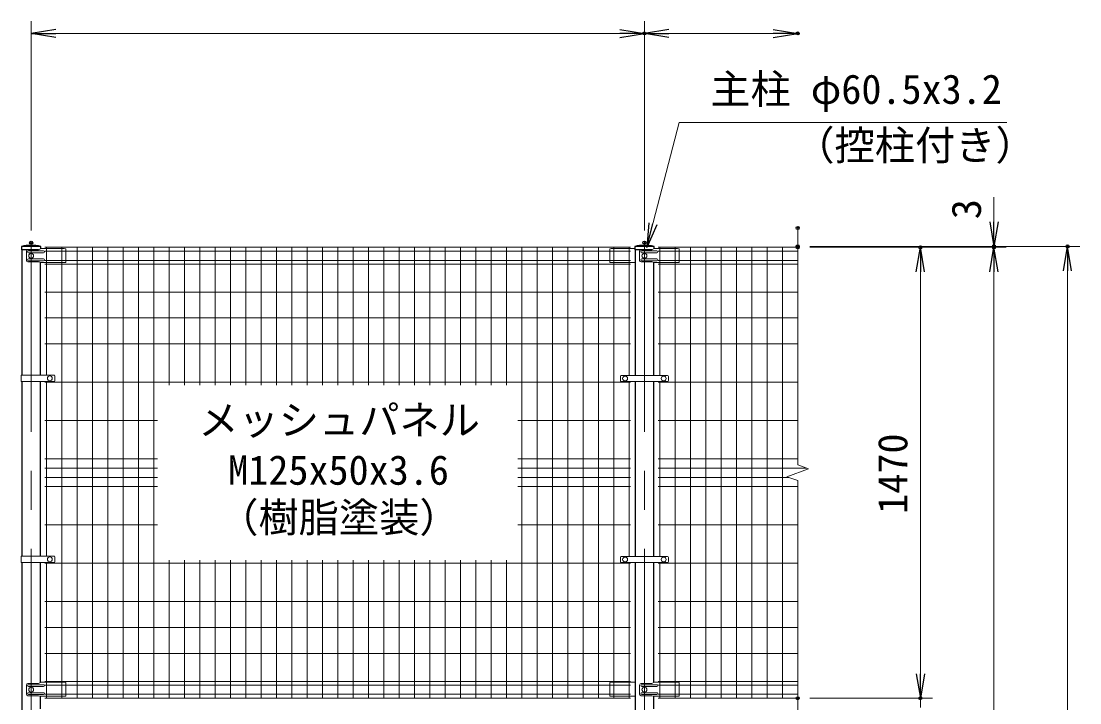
# Model space of a CAD drawing. Units: millimetres, scale not verified. Extents: x -8400 to 8400, y -5940 to 5940.
# Drawn here: x -6313 to -2860, y 1098 to 3320 of the extents above; entities that cross this region are included whole.
import ezdxf
from ezdxf.enums import TextEntityAlignment as Align

# ---------------------------------------------------------------- set-up
doc = ezdxf.new("R2010")
doc.units = ezdxf.units.MM
doc.header["$LTSCALE"] = 20
doc.header["$PDMODE"] = 32
doc.header["$PDSIZE"] = 10
doc.linetypes.add('USER1', pattern=[50.8, 31.75, -6.35, 6.35, -6.35])
for name, color, linetype, lineweight in [('0-0_D-STR-TXT', 7, 'Continuous', 13), ('0-1_D-BMK', 2, 'USER1', 13), ('0-2_D-STR1', 1, 'Continuous', 25), ('0-3_D-STR3', 3, 'Continuous', 13), ('0-4_D-STR-DIM', 7, 'Continuous', 13), ('0-D_D-STR2', 7, 'Continuous', 13)]:
    doc.layers.add(name, color=color, linetype=linetype, lineweight=lineweight)
doc.layers.add('0-5_0', color=7, linetype='Continuous')
doc.layers.add('0-6_Defpoints', color=7, linetype='Continuous')
doc.styles.add('ＭＳ ゴシック', font='')
doc.styles.get('ＭＳ ゴシック').set_extended_font_data('MS Gothic')

# ---------------------------------------------------------------- blocks, each defined once
blk = doc.blocks.new('_Open')
at = {"layer": '0-5_0'}
blk.add_line((-20, 3.333), (0, 0), dxfattribs=at)
blk.add_lwpolyline([(-20, -3.333), (0, 0), (-20, 0)], dxfattribs=at)

msp = doc.modelspace()

# ---------------------------------------------------------------- linework, layer by layer
at = {"layer": '0-0_D-STR-TXT'}
msp.add_lwpolyline([(-3098.02, 2989.46), (-4167.38, 2989.46), (-4272.32, 2584.27)], dxfattribs=at)
at = {"layer": '0-1_D-BMK'}
for p, q in [((-6280.38, -3099), (-6280.38, 2598)), ((-4280.38, -3099), (-4280.38, 2598))]:
    msp.add_line(p, q, dxfattribs=at)
at = {"layer": '0-2_D-STR1'}
for p, q in [((-6248.93, 2586), (-6311.83, 2586)), ((-6311.83, 2586), (-6311.83, 2575)), ((-6248.93, 2586), (-6311.83, 2586)), ((-6311.83, 2586), (-6311.83, 2575)), ((-6256.4, 2575), (-6311.83, 2575)), ((-6256.4, 2575), (-6311.83, 2575)), ((-6310.63, 2575), (-6310.63, 2166.25)), ((-6248.93, 2578.67), (-6248.93, 2586)), ((-6248.93, 2578.67), (-6248.93, 2586)), ((-4248.93, 2586), (-4311.83, 2586)), ((-4311.83, 2586), (-4311.83, 2575)), ((-4248.93, 2586), (-4311.83, 2586)), ((-4311.83, 2586), (-4311.83, 2575)), ((-4256.4, 2575), (-4311.83, 2575)), ((-4256.4, 2575), (-4311.83, 2575)), ((-4310.63, 2575), (-4310.63, 2165.25)), ((-4248.93, 2578.67), (-4248.93, 2586)), ((-4248.93, 2578.67), (-4248.93, 2586)), ((-6250.13, 2166.25), (-6250.13, 2533.62)), ((-4250.13, 2165.25), (-4250.13, 2533.19)), ((-6310.63, 2145.25), (-6310.63, 1576.25)), ((-6250.13, 1576.25), (-6250.13, 2145.25)), ((-4310.63, 2145.25), (-4310.63, 1575.25)), ((-4250.13, 1575.25), (-4250.13, 2145.25)), ((-6310.63, 1555.25), (-6310.63, 666.25)), ((-6250.13, 1164.08), (-6250.13, 1555.25)), ((-4310.63, 1555.25), (-4310.63, 665.25)), ((-4250.13, 1164.08), (-4250.13, 1555.25)), ((-6250.13, 1078.08), (-6250.13, 1119.62)), ((-4250.13, 1078.08), (-4250.13, 1119.62))]:
    msp.add_line(p, q, dxfattribs=at)
for centre in [(-6280.38, 2426.57), (-6280.38, 2426.57), (-4280.38, 2426.57), (-4280.38, 2426.57)]:
    msp.add_arc(centre, 162.5, 78.84081, 101.15919, dxfattribs=at)
at = {"layer": '0-3_D-STR3'}
for p, q in [((-6295.86, 2570), (-6295.86, 2540)), ((-6295.86, 2570), (-6295.86, 2540)), ((-6256.4, 2575), (-6290.86, 2575)), ((-6256.4, 2575), (-6290.86, 2575)), ((-6239.79, 2571), (-6288.79, 2571)), ((-6239.79, 2571), (-6288.79, 2571)), ((-6239.79, 2571), (-6288.79, 2571)), ((-6239.79, 2565), (-6288.79, 2565)), ((-6239.79, 2565), (-6288.79, 2565)), ((-6239.79, 2565), (-6288.79, 2565)), ((-6248.25, 2579), (-6256.4, 2575)), ((-6248.25, 2579), (-6256.4, 2575)), ((-6248.25, 2579), (-6256.4, 2575)), ((-6248.25, 2579), (-6256.4, 2575)), ((-6172.38, 2579), (-6248.25, 2579)), ((-6172.38, 2579), (-6248.25, 2579)), ((-6172.38, 2579), (-6167.38, 2578)), ((-6172.38, 2579), (-6167.38, 2578)), ((-6167.38, 2578), (-6167.38, 2534.19)), ((-6167.38, 2578), (-6167.38, 2534.19)), ((-4388.38, 2579), (-4393.38, 2578)), ((-4388.38, 2579), (-4393.38, 2578)), ((-4393.38, 2578), (-4393.38, 2534.19)), ((-4393.38, 2578), (-4393.38, 2534.19)), ((-4388.38, 2579), (-4312.5, 2579)), ((-4388.38, 2579), (-4312.5, 2579)), ((-4312.5, 2579), (-4311.83, 2578.67)), ((-4312.5, 2579), (-4310.63, 2578.08)), ((-4295.86, 2570), (-4295.86, 2540)), ((-4295.86, 2570), (-4295.86, 2540)), ((-4256.4, 2575), (-4290.86, 2575)), ((-4256.4, 2575), (-4290.86, 2575)), ((-4239.79, 2571), (-4288.79, 2571)), ((-4239.79, 2571), (-4288.79, 2571)), ((-4239.79, 2565), (-4288.79, 2565)), ((-4239.79, 2565), (-4288.79, 2565)), ((-4248.25, 2579), (-4256.4, 2575)), ((-4248.25, 2579), (-4256.4, 2575)), ((-4248.25, 2579), (-4256.4, 2575)), ((-4248.25, 2579), (-4256.4, 2575)), ((-4172.38, 2579), (-4248.25, 2579)), ((-4172.38, 2579), (-4248.25, 2579)), ((-4172.38, 2579), (-4167.38, 2578)), ((-4172.38, 2579), (-4167.38, 2578)), ((-4167.38, 2578), (-4167.38, 2534.19)), ((-4167.38, 2578), (-4167.38, 2534.19)), ((-6256.4, 2535), (-6290.86, 2535)), ((-6256.4, 2535), (-6290.86, 2535)), ((-6239.79, 2545), (-6288.79, 2545)), ((-6239.79, 2545), (-6288.79, 2545)), ((-6239.79, 2545), (-6288.79, 2545)), ((-6239.79, 2539), (-6288.79, 2539)), ((-6239.79, 2539), (-6288.79, 2539)), ((-6239.79, 2539), (-6288.79, 2539)), ((-6256.4, 2535), (-6248.17, 2533.19)), ((-6256.4, 2535), (-6248.17, 2533.19)), ((-6256.4, 2535), (-6248.17, 2533.19)), ((-6256.4, 2535), (-6248.17, 2533.19)), ((-6256.4, 2535), (-6248.17, 2533.19)), ((-6256.4, 2535), (-6248.17, 2533.19)), ((-6248.17, 2533.19), (-6168.38, 2533.19)), ((-6248.17, 2533.19), (-6168.38, 2533.19)), ((-4312.59, 2533.19), (-4392.38, 2533.19)), ((-4312.59, 2533.19), (-4392.38, 2533.19)), ((-4310.63, 2533.6), (-4312.59, 2533.19)), ((-4310.63, 2533.6), (-4312.59, 2533.19)), ((-4256.4, 2535), (-4290.86, 2535)), ((-4256.4, 2535), (-4290.86, 2535)), ((-4239.79, 2545), (-4288.79, 2545)), ((-4239.79, 2545), (-4288.79, 2545)), ((-4239.79, 2539), (-4288.79, 2539)), ((-4239.79, 2539), (-4288.79, 2539)), ((-4256.4, 2535), (-4248.17, 2533.19)), ((-4256.4, 2535), (-4248.17, 2533.19)), ((-4256.4, 2535), (-4248.17, 2533.19)), ((-4256.4, 2535), (-4248.17, 2533.19)), ((-4256.4, 2535), (-4248.17, 2533.19)), ((-4248.17, 2533.19), (-4168.38, 2533.19)), ((-4248.17, 2533.19), (-4168.38, 2533.19)), ((-6312.93, 2166.25), (-6205.38, 2166.25)), ((-6312.93, 2166.25), (-6312.93, 2145.25)), ((-6312.93, 2145.25), (-6205.38, 2145.25)), ((-6203.38, 2164.25), (-6203.38, 2147.25)), ((-4358.88, 2162.25), (-4358.88, 2148.25)), ((-4355.88, 2165.25), (-4204.88, 2165.25)), ((-4355.88, 2145.25), (-4204.88, 2145.25)), ((-4201.88, 2162.25), (-4201.88, 2148.25)), ((-6312.93, 1576.25), (-6205.38, 1576.25)), ((-6312.93, 1576.25), (-6312.93, 1555.25)), ((-6312.93, 1555.25), (-6205.38, 1555.25)), ((-6203.38, 1574.25), (-6203.38, 1557.25)), ((-4358.88, 1572.25), (-4358.88, 1558.25)), ((-4355.88, 1575.25), (-4204.88, 1575.25)), ((-4355.88, 1555.25), (-4204.88, 1555.25)), ((-4201.88, 1572.25), (-4201.88, 1558.25)), ((-6295.86, 1156), (-6295.86, 1126)), ((-6256.4, 1161), (-6290.86, 1161)), ((-6239.79, 1157), (-6288.79, 1157)), ((-6239.79, 1157), (-6288.79, 1157)), ((-6239.79, 1151), (-6288.79, 1151)), ((-6239.79, 1151), (-6288.79, 1151)), ((-6248.25, 1165), (-6256.4, 1161)), ((-6248.25, 1165), (-6256.4, 1161)), ((-6172.38, 1165), (-6248.25, 1165)), ((-6172.38, 1165), (-6167.38, 1164)), ((-6167.38, 1164), (-6167.38, 1120.19)), ((-4388.38, 1165), (-4393.38, 1164)), ((-4393.38, 1164), (-4393.38, 1120.19)), ((-4388.38, 1165), (-4312.5, 1165)), ((-4312.5, 1165), (-4310.63, 1164.08)), ((-4295.86, 1156), (-4295.86, 1126)), ((-4256.4, 1161), (-4290.86, 1161)), ((-4239.79, 1157), (-4288.79, 1157)), ((-4239.79, 1151), (-4288.79, 1151)), ((-4248.25, 1165), (-4256.4, 1161)), ((-4248.25, 1165), (-4256.4, 1161)), ((-4172.38, 1165), (-4248.25, 1165)), ((-4172.38, 1165), (-4167.38, 1164)), ((-4167.38, 1164), (-4167.38, 1120.19)), ((-6256.4, 1121), (-6290.86, 1121)), ((-6239.79, 1131), (-6288.79, 1131)), ((-6239.79, 1131), (-6288.79, 1131)), ((-6239.79, 1125), (-6288.79, 1125)), ((-6239.79, 1125), (-6288.79, 1125)), ((-6256.4, 1121), (-6248.17, 1119.19)), ((-6256.4, 1121), (-6248.17, 1119.19)), ((-6256.4, 1121), (-6248.17, 1119.19)), ((-6248.17, 1119.19), (-6168.38, 1119.19)), ((-4312.59, 1119.19), (-4392.38, 1119.19)), ((-4310.63, 1119.6), (-4312.59, 1119.19)), ((-4256.4, 1121), (-4290.86, 1121)), ((-4239.79, 1131), (-4288.79, 1131)), ((-4239.79, 1125), (-4288.79, 1125)), ((-4256.4, 1121), (-4248.17, 1119.19)), ((-4256.4, 1121), (-4248.17, 1119.19)), ((-4256.4, 1121), (-4248.17, 1119.19)), ((-4248.17, 1119.19), (-4168.38, 1119.19))]:
    msp.add_line(p, q, dxfattribs=at)
for centre in [(-6280.38, 2555), (-6280.38, 2555), (-4280.38, 2555), (-4280.38, 2555), (-4280.38, 2555), (-6219.38, 2155.75), (-4343.38, 2155.25), (-4217.38, 2155.25), (-6219.38, 1565.75), (-4343.38, 1565.25), (-4217.38, 1565.25), (-6280.38, 1141), (-4280.38, 1141)]:
    msp.add_circle(centre, 8, dxfattribs=at)
for centre, radius, start, end in [((-6290.86, 2570), 5, 90, 180), ((-6290.86, 2570), 5, 90, 180), ((-6288.79, 2568), 3, 90, 270), ((-6288.79, 2568), 3, 90, 270), ((-6239.79, 2568), 3, 270, 90), ((-6239.79, 2568), 3, 270, 90), ((-4290.86, 2570), 5, 90, 180), ((-4290.86, 2570), 5, 90, 180), ((-4288.79, 2568), 3, 90, 270), ((-4288.79, 2568), 3, 90, 270), ((-4239.79, 2568), 3, 270, 90), ((-4239.79, 2568), 3, 270, 90), ((-6290.86, 2540), 5, 180, 270), ((-6290.86, 2540), 5, 180, 270), ((-6288.79, 2542), 3, 90, 270), ((-6288.79, 2542), 3, 90, 270), ((-6239.79, 2542), 3, 270, 90), ((-6239.79, 2542), 3, 270, 90), ((-6168.38, 2534.19), 1, 270, 0), ((-6168.38, 2534.19), 1, 270, 0), ((-4392.38, 2534.19), 1, 180, 270), ((-4392.38, 2534.19), 1, 180, 270), ((-4290.86, 2540), 5, 180, 270), ((-4290.86, 2540), 5, 180, 270), ((-4288.79, 2542), 3, 90, 270), ((-4288.79, 2542), 3, 90, 270), ((-4239.79, 2542), 3, 270, 90), ((-4239.79, 2542), 3, 270, 90), ((-4168.38, 2534.19), 1, 270, 0), ((-4168.38, 2534.19), 1, 270, 0), ((-6205.38, 2164.25), 2, 0, 90), ((-6205.38, 2147.25), 2, 270, 0), ((-4355.88, 2162.25), 3, 90, 180), ((-4355.88, 2148.25), 3, 180, 270), ((-4204.88, 2162.25), 3, 0, 90), ((-4204.88, 2148.25), 3, 270, 0), ((-6205.38, 1574.25), 2, 0, 90), ((-6205.38, 1557.25), 2, 270, 0), ((-4355.88, 1572.25), 3, 90, 180), ((-4355.88, 1558.25), 3, 180, 270), ((-4204.88, 1572.25), 3, 0, 90), ((-4204.88, 1558.25), 3, 270, 0), ((-6290.86, 1156), 5, 90, 180), ((-6288.79, 1154), 3, 90, 270), ((-6239.79, 1154), 3, 270, 90), ((-4290.86, 1156), 5, 90, 180), ((-4288.79, 1154), 3, 90, 270), ((-4239.79, 1154), 3, 270, 90), ((-6290.86, 1126), 5, 180, 270), ((-6288.79, 1128), 3, 90, 270), ((-6239.79, 1128), 3, 270, 90), ((-6168.38, 1120.19), 1, 270, 0), ((-4392.38, 1120.19), 1, 180, 270), ((-4290.86, 1126), 5, 180, 270), ((-4288.79, 1128), 3, 90, 270), ((-4239.79, 1128), 3, 270, 90), ((-4168.38, 1120.19), 1, 270, 0)]:
    msp.add_arc(centre, radius, start, end, dxfattribs=at)
at = {"layer": '0-4_D-STR-DIM'}
for p, q in [((-6280.38, 2638), (-6280.38, 3320)), ((-4280.38, 2638), (-4280.38, 3320)), ((-4280.38, 2638), (-4280.38, 3320)), ((-6200.38, 3280), (-4360.38, 3280)), ((-4200.38, 3280), (-3860.38, 3280)), ((-3140.38, 2666), (-3140.38, 2746)), ((-3780.38, 1873.66), (-3780.38, 2646)), ((-3740.38, 2586), (-3100.38, 2586)), ((-3740.38, 2586), (-2860.38, 2586)), ((-3740.38, 2583), (-3100.38, 2583)), ((-3740.38, 2583), (-3340.38, 2583)), ((-3740.38, 2583), (-3100.38, 2583)), ((-3140.38, 2583), (-3140.38, 2586)), ((-3380.38, 1193), (-3380.38, 2503)), ((-3140.38, 2503), (-3140.38, 2423)), ((-3140.38, -2337), (-3140.38, 2503)), ((-2900.38, -3007), (-2900.38, 2506)), ((-3745.14, 1860.83), (-3780.38, 1873.66)), ((-3815.62, 1835.18), (-3745.14, 1860.83)), ((-3780.38, 1822.35), (-3815.62, 1835.18)), ((-3780.38, 990), (-3780.38, 1822.35)), ((-3380.38, 1193), (-3380.38, 1273)), ((-3780.38, 373.66), (-3780.38, 1146)), ((-3740.38, 1113), (-3340.38, 1113)), ((-3740.38, 1113), (-3340.38, 1113)), ((-3380.38, 1083), (-3380.38, 1113))]:
    msp.add_line(p, q, dxfattribs=at)
at = {"layer": '0-6_Defpoints'}
for p in [(-4280.38, 3280), (-3780.38, 3280), (-3780.38, 2646), (-6280.38, 2598), (-4280.38, 2598), (-3780.38, 2586), (-3780.38, 2586), (-3140.38, 2586), (-2900.38, 2586), (-3780.38, 2583), (-3780.38, 2583), (-3780.38, 2583), (-3380.38, 2583), (-3140.38, 2583), (-3780.38, 1113), (-3780.38, 1113), (-3380.38, 1113)]:
    msp.add_point(p, dxfattribs=at)
at = {"layer": '0-D_D-STR2'}
for p, q in [((-4325.38, 2583), (-6235.38, 2583)), ((-4325.38, 2569.9), (-6235.38, 2569.9)), ((-6230.38, 2166.25), (-6230.38, 2583)), ((-6230.38, 2166.25), (-6230.38, 2583)), ((-6180.38, 1113), (-6180.38, 2583)), ((-6130.38, 1113), (-6130.38, 2583)), ((-6080.38, 1113), (-6080.38, 2583)), ((-6030.38, 1113), (-6030.38, 2583)), ((-5980.38, 1113), (-5980.38, 2583)), ((-5930.38, 1113), (-5930.38, 2583)), ((-5880.38, 1113), (-5880.38, 2583)), ((-5830.38, 2133), (-5830.38, 2583)), ((-5780.38, 2133), (-5780.38, 2583)), ((-5730.38, 2133), (-5730.38, 2583)), ((-5680.38, 2133), (-5680.38, 2583)), ((-5630.38, 2133), (-5630.38, 2583)), ((-5580.38, 2133), (-5580.38, 2583)), ((-5530.38, 2133), (-5530.38, 2583)), ((-5480.38, 2133), (-5480.38, 2583)), ((-5430.38, 2133), (-5430.38, 2583)), ((-5380.38, 2133), (-5380.38, 2583)), ((-5330.38, 2133), (-5330.38, 2583)), ((-5280.38, 2133), (-5280.38, 2583)), ((-5230.38, 2133), (-5230.38, 2583)), ((-5180.38, 2133), (-5180.38, 2583)), ((-5130.38, 2133), (-5130.38, 2583)), ((-5080.38, 2133), (-5080.38, 2583)), ((-5030.38, 2133), (-5030.38, 2583)), ((-4980.38, 2133), (-4980.38, 2583)), ((-4930.38, 2133), (-4930.38, 2583)), ((-4880.38, 2133), (-4880.38, 2583)), ((-4830.38, 2133), (-4830.38, 2583)), ((-4780.38, 2133), (-4780.38, 2583)), ((-4730.38, 2133), (-4730.38, 2583)), ((-4680.38, 1113), (-4680.38, 2583)), ((-4630.38, 1113), (-4630.38, 2583)), ((-4580.38, 1113), (-4580.38, 2583)), ((-4530.38, 1113), (-4530.38, 2583)), ((-4480.38, 1113), (-4480.38, 2583)), ((-4430.38, 1113), (-4430.38, 2583)), ((-4380.38, 1113), (-4380.38, 2583)), ((-4330.38, 2165.25), (-4330.38, 2583)), ((-4235.38, 2583), (-3780.38, 2583)), ((-4235.38, 2569.9), (-3780.38, 2569.9)), ((-4230.38, 2165.25), (-4230.38, 2583)), ((-4180.38, 1113), (-4180.38, 2583)), ((-4130.38, 1113), (-4130.38, 2583)), ((-4080.38, 1113), (-4080.38, 2583)), ((-4030.38, 1113), (-4030.38, 2583)), ((-3980.38, 1113), (-3980.38, 2583)), ((-3930.38, 1113), (-3930.38, 2583)), ((-3880.38, 1113), (-3880.38, 2583)), ((-3830.38, 1113), (-3830.38, 2583)), ((-4325.38, 2540.1), (-6235.38, 2540.1)), ((-4325.38, 2528.25), (-6235.38, 2528.25)), ((-4235.38, 2540.1), (-3780.38, 2540.1)), ((-4235.38, 2528.25), (-3780.38, 2528.25)), ((-4325.38, 2437), (-6235.38, 2437)), ((-4235.38, 2437), (-3780.38, 2437)), ((-4325.38, 2352.5), (-6235.38, 2352.5)), ((-4235.38, 2352.5), (-3780.38, 2352.5)), ((-4325.38, 2268), (-6235.38, 2268)), ((-4235.38, 2268), (-3780.38, 2268)), ((-4325.38, 2143), (-6235.38, 2143)), ((-6230.38, 1576.25), (-6230.38, 2143)), ((-4330.38, 1575.25), (-4330.38, 2143)), ((-4235.38, 2143), (-3780.38, 2143)), ((-4230.38, 1575.25), (-4230.38, 2143)), ((-5867.88, 2018), (-6235.38, 2018)), ((-4325.38, 2018), (-4692.88, 2018)), ((-4235.38, 2018), (-3780.38, 2018)), ((-5867.88, 1893), (-6235.38, 1893)), ((-4325.38, 1893), (-4692.88, 1893)), ((-4235.38, 1893), (-3780.38, 1893)), ((-5867.88, 1863), (-6235.38, 1863)), ((-5867.88, 1833), (-6235.38, 1833)), ((-4325.38, 1863), (-4692.88, 1863)), ((-4325.38, 1833), (-4692.88, 1833)), ((-4235.38, 1863), (-3751.11, 1863)), ((-4235.38, 1833), (-3809.64, 1833)), ((-5867.88, 1803), (-6235.38, 1803)), ((-4325.38, 1803), (-4692.88, 1803)), ((-4235.38, 1803), (-3780.38, 1803)), ((-5867.88, 1678), (-6235.38, 1678)), ((-4325.38, 1678), (-4692.88, 1678)), ((-4235.38, 1678), (-3780.38, 1678)), ((-6230.38, 1113), (-6230.38, 1555.25)), ((-5830.38, 1113), (-5830.38, 1563)), ((-5780.38, 1113), (-5780.38, 1563)), ((-5730.38, 1113), (-5730.38, 1563)), ((-5680.38, 1113), (-5680.38, 1563)), ((-5630.38, 1113), (-5630.38, 1563)), ((-5580.38, 1113), (-5580.38, 1563)), ((-5530.38, 1113), (-5530.38, 1563)), ((-5480.38, 1113), (-5480.38, 1563)), ((-5430.38, 1113), (-5430.38, 1563)), ((-5380.38, 1113), (-5380.38, 1563)), ((-5330.38, 1113), (-5330.38, 1563)), ((-5280.38, 1113), (-5280.38, 1563)), ((-5230.38, 1113), (-5230.38, 1563)), ((-5180.38, 1113), (-5180.38, 1563)), ((-5130.38, 1113), (-5130.38, 1563)), ((-5080.38, 1113), (-5080.38, 1563)), ((-5030.38, 1113), (-5030.38, 1563)), ((-4980.38, 1113), (-4980.38, 1563)), ((-4930.38, 1113), (-4930.38, 1563)), ((-4880.38, 1113), (-4880.38, 1563)), ((-4830.38, 1113), (-4830.38, 1563)), ((-4780.38, 1113), (-4780.38, 1563)), ((-4730.38, 1113), (-4730.38, 1563)), ((-4330.38, 1113), (-4330.38, 1555.25)), ((-4230.38, 1113), (-4230.38, 1555.25)), ((-4325.38, 1553), (-6235.38, 1553)), ((-4235.38, 1553), (-3780.38, 1553)), ((-4325.38, 1428), (-6235.38, 1428)), ((-4235.38, 1428), (-3780.38, 1428)), ((-4325.38, 1343.5), (-6235.38, 1343.5)), ((-4235.38, 1343.5), (-3780.38, 1343.5)), ((-4325.38, 1259), (-6235.38, 1259)), ((-4235.38, 1259), (-3780.38, 1259)), ((-4325.38, 1167.76), (-6235.38, 1167.76)), ((-4325.38, 1167.76), (-6235.38, 1167.76)), ((-4325.38, 1155.9), (-6235.38, 1155.9)), ((-4325.38, 1155.9), (-6235.38, 1155.9)), ((-4235.38, 1167.76), (-3780.38, 1167.76)), ((-4235.38, 1167.76), (-3780.38, 1167.76)), ((-4235.38, 1155.9), (-3780.38, 1155.9)), ((-4235.38, 1155.9), (-3780.38, 1155.9)), ((-4325.38, 1126.1), (-6235.38, 1126.1)), ((-4325.38, 1126.1), (-6235.38, 1126.1)), ((-4325.38, 1113), (-6235.38, 1113)), ((-4325.38, 1113), (-6235.38, 1113)), ((-4235.38, 1126.1), (-3780.38, 1126.1)), ((-4235.38, 1126.1), (-3780.38, 1126.1)), ((-4235.38, 1113), (-3780.38, 1113)), ((-4235.38, 1113), (-3780.38, 1113))]:
    msp.add_line(p, q, dxfattribs=at)

# ---------------------------------------------------------------- block references
at = {"layer": '0-0_D-STR-TXT', "xscale": 4, "yscale": 4, "rotation": 255.47953}
msp.add_blockref('_Open', (-4272.83, 2582.34), dxfattribs=at)
at = {"layer": '0-4_D-STR-DIM', "xscale": 4, "yscale": 4}
for p, rotation in [((-6280.38, 3280), 180), ((-4280.38, 3280), 180), ((-3140.38, 2586), 270), ((-3380.38, 2583), 90), ((-3140.38, 2583), 90), ((-3140.38, 2583), 90), ((-2900.38, 2586), 90), ((-3380.38, 1113), 270), ((-3380.38, 1113), 270)]:
    msp.add_blockref('_Open', p, dxfattribs=dict(at, rotation=rotation))
for p in [(-4280.38, 3280), (-3780.38, 3280)]:
    msp.add_blockref('_Open', p, dxfattribs=at)

# ---------------------------------------------------------------- texts
at = {"layer": '0-0_D-STR-TXT', "style": 'ＭＳ ゴシック'}
for s, p in [('主柱 φ60.5x3.2', (-4065.53, 3021.48)), ('（控柱付き）', (-3791.42, 2838.5)), ('メッシュパネル', (-5735.2, 1942.8)), ('M125x50x3.6', (-5637.74, 1780.01)), ('（樹脂塗装）', (-5670.23, 1625.34))]:
    msp.add_text(s, height=96.19, dxfattribs=at).set_placement(p, align=Align.BOTTOM_LEFT)
at = {"layer": '0-4_D-STR-DIM', "style": 'ＭＳ ゴシック'}
for s, p in [('3', (-3153.87, 2674.55)), ('1470', (-3393.87, 1714.2))]:
    msp.add_text(s, height=96.19, rotation=90, dxfattribs=at).set_placement(p, align=Align.BOTTOM_LEFT)

doc.saveas('drawing.dxf')
